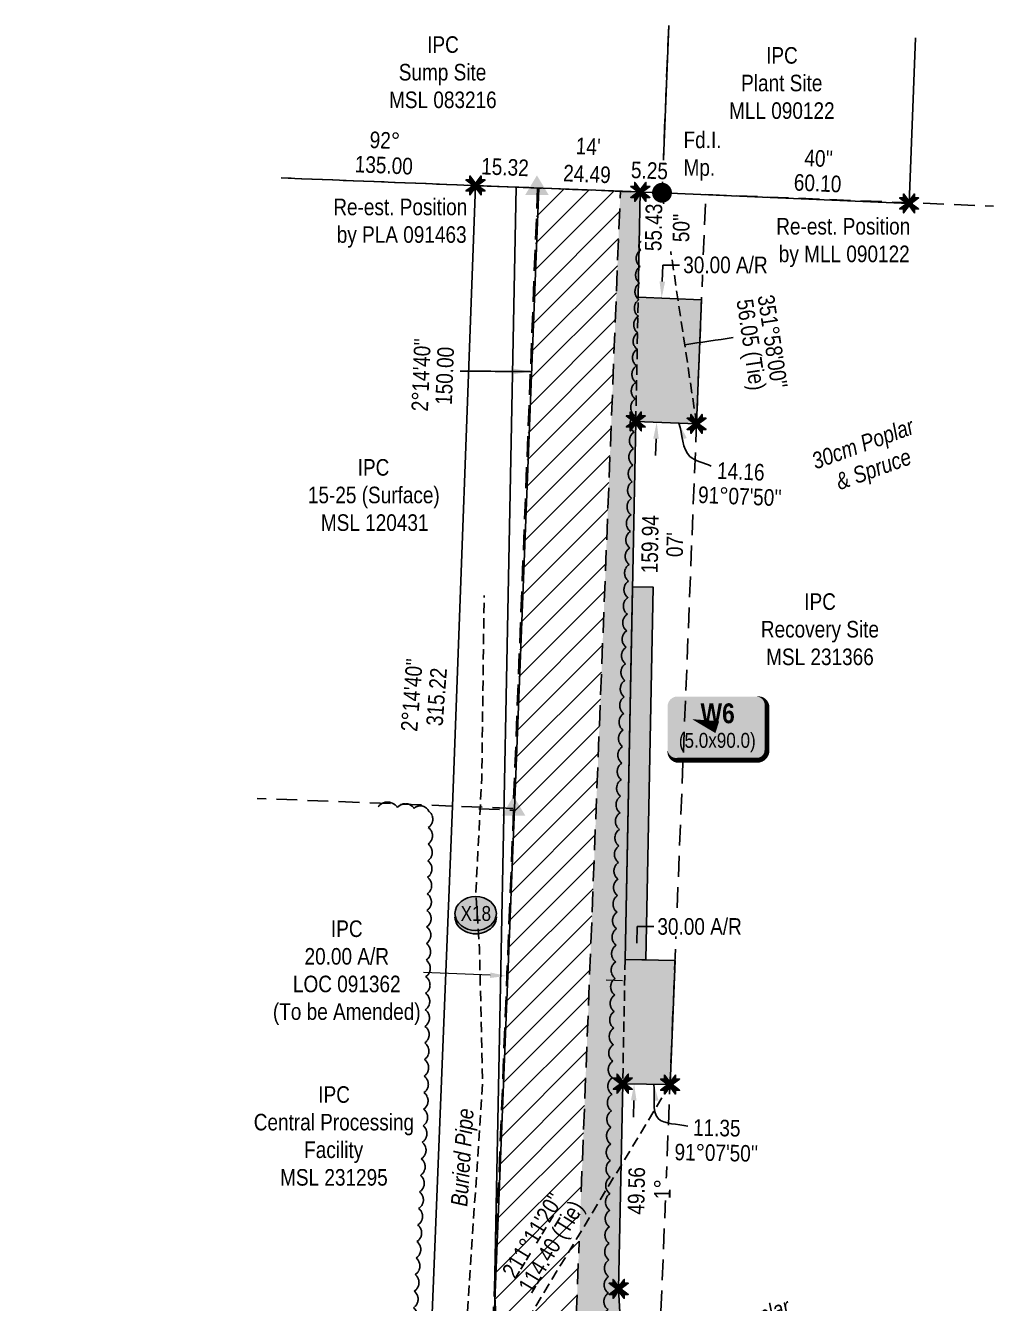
# Model space of a CAD drawing. Extents: x 395420 to 400963, y 6163329 to 6167492.
# Drawn here: x 396386 to 396970, y 6166473 to 6167244 of the extents above; entities that cross this region are included whole.
import ezdxf
from ezdxf.enums import TextEntityAlignment as Align

# ---------------------------------------------------------------- set-up
doc = ezdxf.new("R2010")
doc.units = 0
doc.header["$LTSCALE"] = 5
doc.header["$PDSIZE"] = 0.5
for name, pattern in [('0', [1, 1, 0]), ('foc-ACCESSROAD', [3.75, 2.5, -1.25]), ('foc-TIELINE', [1.875, 1.25, -0.625]), ('foc-TRAV', [1.875, 1.25, -0.625]), ('UG_PIPE', [1.875, 1.25, -0.625])]:
    doc.linetypes.add(name, pattern=pattern)
doc.layers.get('Defpoints').update_dxf_attribs({"color": 9})
for name, color, linetype in [('AS-PIPE-UG', 44, 'UG_PIPE'), ('AS-PIPE-UG-T', 44, 'Continuous'), ('C-AR', 13, 'foc-ACCESSROAD'), ('C-RW', 13, 'Continuous'), ('C-WS', 13, 'foc-ACCESSROAD'), ('L-BD', 7, 'Continuous'), ('L-BD1', 253, 'Continuous'), ('L-MON', 1, 'Continuous'), ('L-TIE', 7, 'foc-TIELINE'), ('P-CROSSINGS', 250, 'Continuous'), ('P-PROPOSED', 10, 'Continuous'), ('P-PROPOSED-EXISTING-H', 59, 'Continuous'), ('P-PROPOSED-H', 21, 'Continuous'), ('P-TEMP-BLOCKS', 250, 'Continuous'), ('P-TEMP-H', 41, 'Continuous'), ('P-TEMP_WORKSPACE', 46, 'Continuous'), ('P-TRAV', 4, 'foc-TRAV'), ('P-TXT', 4, 'Continuous'), ('T-BUSH', 110, '0'), ('T-BUSH-T', 110, 'Continuous')]:
    doc.layers.add(name, color=color, linetype=linetype)
doc.layers.add('C-AR-T', color=13, linetype='Continuous', lineweight=9)
doc.layers.add('C-WS-T', color=13, linetype='Continuous', lineweight=9)
doc.styles.add('80', font='ARIALN.TTF', dxfattribs={"height": 10})
doc.styles.add('80CG', font='ARIALN.TTF', dxfattribs={"height": 10})
doc.styles.add('80L', font='ARIALN.TTF', dxfattribs={"height": 10})
doc.styles.add('BOLD', font='ARIALNB.TTF')
doc.styles.add('Crossing', font='ARIALN.TTF', dxfattribs={"height": 10})
doc.dimstyles.new('Compass 5 000', dxfattribs={"dimscale": 5, "dimtxt": 9, "dimasz": 2, "dimexe": 0.2, "dimexo": 0.0625, "dimgap": 0.5, "dimtad": 0, "dimtih": 1, "dimtoh": 1, "dimzin": 0, "dimdsep": 46, "dimtxsty": '80CG', "dimcen": 0.1, "dimse1": 1, "dimse2": 1, "dimclrd": 256, "dimclrt": 256, "dimaunit": 1, "dimadec": 4, "dimazin": 0, "dimtfac": 0.06, "dimtofl": 0, "dimtmove": 0, "dimatfit": 1, "dimfxl": 0.2, "dimtolj": 1, "dimtzin": 0, "dimlwd": -1, "dimarcsym": 0})

# ---------------------------------------------------------------- blocks, each defined once
blk = doc.blocks.new('*U141')
h = blk.add_hatch(color=191)
edge = h.paths.add_edge_path()
edge.add_line((-24, -20), (24, -20))
edge.add_arc((24, -14), 6, 270, 360)
edge.add_line((30, -14), (30, 12.5))
edge.add_arc((24, 12.5), 6, 0, 90)
edge.add_line((24, 18.5), (-24, 18.5))
edge.add_arc((-24, 12.5), 6, 90, 180)
edge.add_line((-30, 12.5), (-30, -14))
edge.add_arc((-24, -14), 6, 180, 270)
at = {"color": 250, "flags": 128}
blk.add_lwpolyline([(-24, -20, 3, 3, 0), (24, -20, 3, 3, 0.414214), (30, -14, 3, 3, 0), (30, 12.5, 3, 0, 0.414214), (24, 18.5, 0, 0, 0), (-24, 18.5, 0, 0, 0.414214), (-30, 12.5, 0, 0, 0), (-30, -14, 0, 3, 0.414214)], format="xyseb", close=True, dxfattribs=at)
at = {"flags": 128}
blk.add_lwpolyline([(-15.28, 4.82, 0, 7.5, 0), (0, 0, 0, 0, 0)], format="xyseb", dxfattribs=at)
at = {"color": 250}
for tag, p, height, style in [('TEMP_AREA_W1_001', (-9.21, 2.24), 12, 'BOLD'), ('ENTER_TEXT_001', (-30.66, -12.47), 9, '80')]:
    blk.add_attdef(tag, p, '', height=height, dxfattribs=dict(at, style=style))
blk = doc.blocks.new('*D144')
at = {"layer": 'C-AR-T', "transparency": 16777216}
for p, q in [((396666.37, 6166670.59), (396626.24, 6166672.17)), ((396736.3, 6166667.85), (396746.29, 6166667.46))]:
    blk.add_line(p, q, dxfattribs=at)
for points in [[(396666.44, 6166672.26), (396666.31, 6166668.93), (396676.36, 6166670.2)], [(396736.36, 6166669.52), (396736.23, 6166666.19), (396726.31, 6166668.25)]]:
    blk.add_solid(points, dxfattribs=at)
at = {"layer": 'Defpoints', "color": 0, "transparency": 16777216}
for p in [(396676.27, 6166667.94), (396676.36, 6166670.2), (396726.22, 6166665.99)]:
    blk.add_point(p, dxfattribs=at)
at = {"layer": 'C-AR-T', "transparency": 16777216, "insert": (396579.86, 6166672.17), "char_height": 10, "attachment_point": 5, "style": '80CG'}
blk.add_mtext('\\A1;IPC\\P20.00 A/R\\PLOC 091362\\P(To be Amended)', dxfattribs=at)
blk = doc.blocks.new('*D153')
at = {"layer": 'Defpoints', "color": 0, "transparency": 16777216}
for p in [(396754.71, 6166679.98), (396762.22, 6166679.83), (396760.74, 6166604.87)]:
    blk.add_point(p, dxfattribs=at)
at = {"layer": 'P-TXT', "transparency": 16777216}
for p, q in [((396754.91, 6166689.97), (396755.11, 6166699.97)), ((396755.11, 6166699.97), (396765.11, 6166699.97)), ((396753.04, 6166595.02), (396752.84, 6166585.02))]:
    blk.add_line(p, q, dxfattribs=at)
for points in [[(396753.24, 6166690.01), (396756.58, 6166689.94), (396754.71, 6166679.98)], [(396751.37, 6166595.05), (396754.7, 6166594.99), (396753.23, 6166605.02)]]:
    blk.add_solid(points, dxfattribs=at)
at = {"layer": 'P-TXT', "transparency": 16777216, "insert": (396792.77, 6166699.97), "char_height": 10, "attachment_point": 5, "style": '80CG', "bg_fill": 3, "box_fill_scale": 1.1, "bg_fill_color": 256, "bg_fill_true_color": 13158600, "bg_fill_transparency": 0}
blk.add_mtext('\\A1;30.00 A/R', dxfattribs=at)
blk = doc.blocks.new('*D154')
at = {"layer": 'Defpoints', "color": 0, "transparency": 16777216}
for p in [(396769.87, 6167079.19), (396776.12, 6167078.94), (396773.12, 6167004.03)]:
    blk.add_point(p, dxfattribs=at)
at = {"layer": 'P-TXT', "transparency": 16777216}
for p, q in [((396770.27, 6167089.18), (396770.67, 6167099.17)), ((396770.67, 6167099.17), (396780.67, 6167099.17)), ((396766.46, 6166994.29), (396766.06, 6166984.29))]:
    blk.add_line(p, q, dxfattribs=at)
for points in [[(396768.6, 6167089.25), (396771.94, 6167089.11), (396769.87, 6167079.19)], [(396764.8, 6166994.35), (396768.13, 6166994.22), (396766.86, 6167004.28)]]:
    blk.add_solid(points, dxfattribs=at)
at = {"layer": 'P-TXT', "transparency": 16777216, "insert": (396808.34, 6167099.17), "char_height": 10, "attachment_point": 5, "style": '80CG', "bg_fill": 3, "box_fill_scale": 1.1, "bg_fill_color": 256, "bg_fill_true_color": 13158600, "bg_fill_transparency": 0}
blk.add_mtext('\\A1;30.00 A/R', dxfattribs=at)
blk = doc.blocks.new('xing2')
h = blk.add_hatch(color=50)
h.dxf.hatch_style = 1
edge = h.paths.add_edge_path()
edge.add_ellipse((0, 0), major_axis=(-12.5, 0), ratio=0.816297, start_angle=0, end_angle=360)
h = blk.add_hatch(color=250)
h.dxf.hatch_style = 1
edge = h.paths.add_edge_path()
edge.add_ellipse((0, -2.05), major_axis=(-12.5, 0), ratio=0.816297, start_angle=0, end_angle=180)
edge.add_line((12.5, -2.05), (12.5, 0))
edge.add_ellipse((0, 0), major_axis=(-12.5, 0), ratio=0.816297, start_angle=0, end_angle=180, ccw=False)
edge.add_line((-12.5, 0), (-12.5, -2.05))
at = {"color": 250}
blk.add_ellipse((0, 0), major_axis=(-12.5, 0), ratio=0.816297, dxfattribs=at)
blk.add_ellipse((0, -2.05), major_axis=(-12.5, 0), ratio=0.816297, start_param=0, end_param=3.141593, dxfattribs=at)
at = {"color": 250, "style": 'Crossing'}
blk.add_attdef('CROSSING', text='', height=9, dxfattribs=at).set_placement((0.09, 0.02), align=Align.MIDDLE_CENTER)
at = {"color": 250, "style": 'Crossing', "flags": 1}
for tag, p in [('OWNER', (0.09, -12.49)), ('DESCRIPTION', (0.09, -25.77)), ('LOCATION', (0.09, -39.3)), ('DWG_REF', (0.09, -52.84))]:
    blk.add_attdef(tag, text='', height=9, dxfattribs=at).set_placement(p, align=Align.MIDDLE_CENTER)
blk = doc.blocks.new('fdia')
at = {"color": 255, "const_width": 1}
blk.add_lwpolyline([(-0.5, 0, 1), (0.5, 0, 1)], format="xyb", close=True, dxfattribs=at)
blk = doc.blocks.new('Fdiaa')
blk.add_blockref('fdia', (0, 0))
blk = doc.blocks.new('fdib')
at = {"color": 1, "const_width": 1.6}
blk.add_lwpolyline([(-0.4, 0, 1), (0.4, 0, 1)], format="xyb", close=True, dxfattribs=at)
at = {"color": 1}
blk.add_circle((0, 0), 0.8, dxfattribs=at)
blk = doc.blocks.new('Fdibb')
blk.add_blockref('fdib', (0, 0))
blk = doc.blocks.new('fdicc')
for name in ['Fdibb', 'Fdiaa']:
    blk.add_blockref(name, (0, 0))
blk = doc.blocks.new('FDI')
blk.add_blockref('fdicc', (0, 0))
blk = doc.blocks.new('STRIA')
blk.add_hatch(color=255).paths.add_polyline_path([(-0.04, 1.52), (-1.47, -0.87), (1.39, -0.87)])
blk = doc.blocks.new('STRIAA')
blk.add_blockref('STRIA', (0, 0))
blk = doc.blocks.new('STRIB')
at = {"color": 1}
blk.add_solid([(-1.12, -0.67), (-0.04, 1.13), (1.04, -0.67)], dxfattribs=at)
blk = doc.blocks.new('STRIBB')
blk.add_blockref('STRIB', (0, 0))
blk = doc.blocks.new('STRICC')
for name in ['STRIAA', 'STRIBB']:
    blk.add_blockref(name, (0, 0))
blk = doc.blocks.new('fdspike')
blk.add_blockref('STRICC', (0, 0))
blk = doc.blocks.new('TEMP')
h = blk.add_hatch(color=255)
h.dxf.hatch_style = 1
h.paths.add_polyline_path([(0, 0.25), (-0.67, 1.15), (-0.67, 0.67), (-1.15, 0.67), (-0.25, 0), (-1.15, -0.67), (-0.67, -0.67), (-0.67, -1.15), (0, -0.25), (0.67, -1.15), (0.67, -0.67), (1.15, -0.67), (0.25, 0), (1.15, 0.67), (0.67, 0.67), (0.67, 1.15)])
h.paths.add_polyline_path([(0.57, 0.85), (0.57, 0.57), (0.85, 0.57), (0.08, 0), (0.85, -0.57), (0.57, -0.57), (0.57, -0.85), (0, -0.08), (-0.57, -0.85), (-0.57, -0.57), (-0.85, -0.57), (-0.08, 0), (-0.85, 0.57), (-0.57, 0.57), (-0.57, 0.85), (0, 0.08)], flags=16)
h = blk.add_hatch(color=1)
h.dxf.hatch_style = 1
h.paths.add_polyline_path([(0, 0.08), (-0.57, 0.85), (-0.57, 0.57), (-0.85, 0.57), (-0.08, 0), (-0.85, -0.57), (-0.57, -0.57), (-0.57, -0.85), (0, -0.08), (0.57, -0.85), (0.57, -0.57), (0.85, -0.57), (0.08, 0), (0.85, 0.57), (0.57, 0.57), (0.57, 0.85)])
at = {"color": 1}
for p, q in [((-0.08, 0), (0.08, 0)), ((0, 0.08), (0, -0.08))]:
    blk.add_line(p, q, dxfattribs=at)
at = {"color": 255, "flags": 128}
blk.add_lwpolyline([(-0.25, 0), (-1.15, 0.67), (-0.67, 0.67), (-0.67, 1.15), (0, 0.25), (0.67, 1.15), (0.67, 0.67), (1.15, 0.67), (0.25, 0), (1.15, -0.67), (0.67, -0.67), (0.67, -1.15), (0, -0.25), (-0.67, -1.15), (-0.67, -0.67), (-1.15, -0.67)], close=True, dxfattribs=at)
at = {"color": 1, "flags": 128}
blk.add_lwpolyline([(-0.08, 0), (-0.85, 0.57), (-0.57, 0.57), (-0.57, 0.85), (0, 0.08), (0.57, 0.85), (0.57, 0.57), (0.85, 0.57), (0.08, 0), (0.85, -0.57), (0.57, -0.57), (0.57, -0.85), (0, -0.08), (-0.57, -0.85), (-0.57, -0.57), (-0.85, -0.57)], close=True, dxfattribs=at)

msp = doc.modelspace()

# ---------------------------------------------------------------- hatches: boundary and pattern name
at = {"layer": 'P-PROPOSED-EXISTING-H'}
h = msp.add_hatch(dxfattribs=at)
h.set_pattern_fill('ANSI31', color=256, scale=3.498656)
h.set_pattern_definition([(45, (92.039, 2406.554), (-7.85470674, 7.85470674), [])])
h.paths.add_polyline_path([(396744.941, 6167143.752), (396694.998, 6167145.709), (396669.202, 6166474.775), (396678.23, 6166316.207), (396688.815, 6166224.338), (396708.89, 6166223.834)])
at = {"layer": 'P-PROPOSED-H'}
h = msp.add_hatch(color=256, dxfattribs=at)
h.dxf.hatch_style = 1
h.paths.add_polyline_path([(396760.865, 6166250.117), (396752.969, 6166322.412), (396743.921, 6166481.337), (396746.364, 6166605.155), (396774.918, 6166604.592), (396777.925, 6166679.518), (396747.844, 6166680.112), (396754.251, 6167004.783), (396790.918, 6167003.312), (396793.923, 6167078.223), (396755.731, 6167079.755), (396756.985, 6167143.28), (396744.941, 6167143.752), (396708.89, 6166223.834), (396764.82, 6166222.428)])
at = {"layer": 'P-TEMP-H'}
h = msp.add_hatch(color=256, dxfattribs=at)
h.dxf.hatch_style = 1
h.paths.add_polyline_path([(396760.336, 6166679.865), (396764.774, 6166904.735), (396752.282, 6166904.982), (396747.844, 6166680.112)])

# ---------------------------------------------------------------- linework, layer by layer
at = {"layer": 'AS-PIPE-UG', "flags": 128}
msp.add_lwpolyline([(396941.527, 6165504.998), (396896.292, 6165566.792), (396879.984, 6165588.195), (396861.514, 6165613.94), (396822.229, 6165668.12), (396778.129, 6165725.277), (396741.167, 6165779.81), (396717.112, 6165851.715), (396716.687, 6165887.34), (396714.892, 6165912.822), (396707.379, 6166110.767), (396693.752, 6166186.145), (396679.237, 6166242.445), (396656.882, 6166299.07), (396647.559, 6166344.232), (396648.102, 6166360.405), (396652.562, 6166465.325), (396661.804, 6166605.66), (396659.939, 6166686.76), (396657.742, 6166720.702), (396661.319, 6166789.572), (396662.757, 6166899.68)], dxfattribs=at)
at = {"layer": 'C-AR', "flags": 128}
for points in [[(396721.279, 6166539.969), (396744.941, 6167143.752)], [(396716.152, 6166409.146), (396720.106, 6166510.033)]]:
    msp.add_lwpolyline(points, dxfattribs=at)
at = {"layer": 'C-RW'}
for points in [[(396923.13, 6167236.288), (396919.144, 6167136.348), (396770.1, 6167142.643), (396774.104, 6167243.661)], [(396548.49, 6165717.702), (396566.81, 6166249.185), (396627.005, 6166357.701), (396629.552, 6166421.181), (396643.657, 6166772.687), (396657.541, 6167147.177), (396695.802, 6167145.581), (396681.043, 6166771.236), (396664.141, 6166348.08), (396660.155, 6166340.895), (396644.303, 6166312.318), (396603.974, 6166239.615), (396603.463, 6166225.655), (396595.479, 6166007.657), (396595.055, 6165995.284), (396594.382, 6165975.739), (396593.371, 6165946.313), (396585.471, 6165716.427)]]:
    msp.add_lwpolyline(points, dxfattribs=at)
at = {"layer": 'C-WS'}
for points in [[(396774.104, 6167243.661), (396770.1, 6167142.643), (396746.133, 6167143.59), (396716.145, 6167144.777), (396695.802, 6167145.581), (396658.679, 6167147.044), (396540.301, 6167151.716)], [(396540.301, 6167151.716), (396658.679, 6167147.044), (396694.998, 6167145.709), (396680.324, 6166771.264), (396643.657, 6166772.687), (396525.858, 6166777.284)], [(396851.091, 6166389.355), (396766.421, 6166392.844), (396796.47, 6167141.691), (396970.06, 6167134.713)], [(396659.546, 6166771.012), (396680.466, 6166770.196), (396674.483, 6166620.407), (396667.1, 6166435.576), (396566.81, 6166249.185), (396553.921, 6165875.264), (396386.052, 6165881.812)]]:
    msp.add_lwpolyline(points, dxfattribs=at)
at = {"layer": 'L-TIE'}
for p, q in [((396790.918, 6167003.312), (396770.074, 6167142.767)), ((396774.918, 6166604.592), (396626.694, 6166360.045))]:
    msp.add_line(p, q, dxfattribs=at)
at = {"layer": 'P-PROPOSED', "ltscale": 2, "flags": 128}
msp.add_lwpolyline([(396678.23, 6166316.207), (396668.907, 6166479.944), (396682.057, 6167146.217), (396756.985, 6167143.28), (396755.731, 6167079.755), (396793.923, 6167078.223), (396790.918, 6167003.312), (396754.251, 6167004.783), (396747.844, 6166680.112), (396777.925, 6166679.518), (396774.918, 6166604.592), (396746.364, 6166605.155), (396743.921, 6166481.337), (396752.969, 6166322.412)], dxfattribs=at)
at = {"layer": 'P-TEMP_WORKSPACE', "flags": 128}
msp.add_lwpolyline([(396760.336, 6166679.865), (396764.774, 6166904.735), (396752.282, 6166904.982), (396747.844, 6166680.112)], close=True, dxfattribs=at)
at = {"layer": 'P-TRAV', "flags": 128}
for points in [[(396754.251, 6167004.783), (396755.731, 6167079.755)], [(396747.844, 6166680.112), (396746.364, 6166605.155)]]:
    msp.add_lwpolyline(points, dxfattribs=at)
at = {"layer": 'T-BUSH', "flags": 128}
for points in [[(396735.658, 6166398.239, -0.0397411), (396736.415, 6166398.844, -0.5205671), (396736.574, 6166408.839, -0.5205671), (396736.734, 6166418.834, -0.5205671), (396736.894, 6166428.829, -0.5205671), (396737.053, 6166438.823, -0.5205671), (396737.213, 6166448.818, -0.5205671), (396737.372, 6166458.813, -0.5205671), (396737.532, 6166468.808, -0.5205671), (396737.691, 6166478.803, -0.5205671), (396737.851, 6166488.798, -0.5205671), (396738.011, 6166498.793, -0.5205671), (396738.17, 6166508.788, -0.5205671), (396738.33, 6166518.783, -0.5205671), (396738.489, 6166528.777, -0.5205671), (396738.649, 6166538.772, -0.5205671), (396738.808, 6166548.767, -0.5205671), (396738.968, 6166558.762, -0.5205671), (396739.128, 6166568.757, -0.5205671), (396739.287, 6166578.752, -0.5205671), (396739.553, 6166588.744, -0.5205671), (396739.838, 6166598.736, -0.5205671), (396740.123, 6166608.729, -0.5205671), (396740.407, 6166618.721, -0.5205671), (396740.692, 6166628.713, -0.5205671), (396740.977, 6166638.705, -0.5205671), (396741.262, 6166648.697, -0.5205671), (396741.547, 6166658.689, -0.5205671), (396741.832, 6166668.681, -0.5205671), (396742.117, 6166678.673, -0.5205671), (396742.402, 6166688.665, -0.5205671), (396742.687, 6166698.657, -0.5205671), (396742.972, 6166708.65, -0.5205671), (396743.257, 6166718.642, -0.5205671), (396743.542, 6166728.634, -0.5205671), (396743.827, 6166738.626, -0.5205671), (396744.112, 6166748.618, -0.5205671), (396744.397, 6166758.61, -0.5205671), (396744.745, 6166768.6, -0.5205671), (396745.114, 6166778.589, -0.5205671), (396745.482, 6166788.579, -0.5205671), (396745.851, 6166798.568, -0.5205671), (396746.219, 6166808.558, -0.5205671), (396746.588, 6166818.547, -0.5205671), (396746.957, 6166828.536, -0.5205671), (396747.325, 6166838.526, -0.5205671), (396747.694, 6166848.515, -0.5205671), (396748.063, 6166858.504, -0.5205671), (396748.431, 6166868.494, -0.5205671), (396748.8, 6166878.483, -0.5205671), (396749.168, 6166888.472, -0.5205671), (396749.537, 6166898.462, -0.5205671), (396749.906, 6166908.451, -0.5205671), (396750.274, 6166918.44, -0.5205671), (396750.643, 6166928.43, -0.5205671), (396751.012, 6166938.419, -0.5205671), (396751.38, 6166948.409, -0.5205671), (396751.749, 6166958.398, -0.5205671), (396752.117, 6166968.387, -0.5205671), (396752.486, 6166978.377, -0.5205671), (396752.855, 6166988.366, -0.5205671), (396753.223, 6166998.355, -0.5205671), (396753.592, 6167008.345, -0.5205671), (396753.961, 6167018.334, -0.5205671), (396754.329, 6167028.323, -0.5205671), (396754.698, 6167038.313, -0.5205671), (396755.067, 6167048.302, -0.5205671), (396755.435, 6167058.292, -0.5205671), (396755.804, 6167068.281, -0.5205671), (396756.172, 6167078.27, -0.5205671), (396756.541, 6167088.26, -0.5205671), (396756.91, 6167098.249, -0.5205671), (396757.278, 6167108.238, -0.5205671), (396757.468, 6167113.389)], [(396569.903, 6166013.991, 0.5205671), (396570.922, 6166023.935, 0.5205671), (396571.942, 6166033.879, 0.5205671), (396572.961, 6166043.823, 0.5205671), (396573.98, 6166053.767, 0.5205671), (396574.999, 6166063.711, 0.5205671), (396576.018, 6166073.655, 0.5205671), (396577.037, 6166083.599, 0.5205671), (396577.915, 6166093.547, 0.5205671), (396577.466, 6166103.533, 0.5205671), (396577.016, 6166113.519, 0.5205671), (396576.567, 6166123.505, 0.5205671), (396576.117, 6166133.491, 0.5205671), (396575.668, 6166143.477, 0.5205671), (396575.218, 6166153.463, 0.5205671), (396574.769, 6166163.449, 0.5205671), (396574.319, 6166173.436, 0.5205671), (396573.87, 6166183.422, 0.5205671), (396573.42, 6166193.408, 0.5205671), (396572.971, 6166203.394, 0.5205671), (396572.561, 6166213.38, 0.5205671), (396572.695, 6166223.376, 0.5205671), (396572.828, 6166233.371, 0.5205671), (396572.962, 6166243.366, 0.5205671), (396573.096, 6166253.361, 0.5205671), (396573.23, 6166263.357, 0.5205671), (396573.364, 6166273.352, 0.5205671), (396573.497, 6166283.347, 0.5205671), (396573.631, 6166293.342, 0.5205671), (396573.765, 6166303.338, 0.5205671), (396573.899, 6166313.333, 0.5205671), (396574.033, 6166323.328, 0.5205671), (396574.166, 6166333.324, 0.5205671), (396574.3, 6166343.319, 0.5205671), (396579.897, 6166351.156, 0.5205671), (396586.629, 6166358.546, 0.5205671), (396593.362, 6166365.935, 0.5205671), (396600.094, 6166373.324, 0.5205671), (396604.768, 6166381.979, 0.5205671), (396608.323, 6166391.321, 0.5205671), (396611.879, 6166400.664, 0.5205671), (396614.085, 6166410.342, 0.5205671), (396615.331, 6166420.261, 0.5205671), (396616.577, 6166430.179, 0.5205671), (396617.822, 6166440.097, 0.5205671), (396618.985, 6166450.023, 0.5205671), (396619.516, 6166460.005, 0.5205671), (396620.048, 6166469.987, 0.5205671), (396620.58, 6166479.969, 0.5205671), (396621.111, 6166489.951, 0.5205671), (396621.643, 6166499.933, 0.5205671), (396622.175, 6166509.915, 0.5205671), (396622.706, 6166519.897, 0.5205671), (396623.238, 6166529.879, 0.5205671), (396623.77, 6166539.861, 0.5205671), (396624.301, 6166549.843, 0.5205671), (396624.833, 6166559.825, 0.5205671), (396625.365, 6166569.807, 0.5205671), (396625.896, 6166579.789, 0.5205671), (396626.232, 6166589.778, 0.5205671), (396626.399, 6166599.773, 0.5205671), (396626.567, 6166609.767, 0.5205671), (396626.734, 6166619.762, 0.5205671), (396626.902, 6166629.757, 0.5205671), (396627.069, 6166639.752, 0.5205671), (396627.237, 6166649.746, 0.5205671), (396627.404, 6166659.741, 0.5205671), (396627.572, 6166669.736, 0.5205671), (396627.739, 6166679.731, 0.5205671), (396627.907, 6166689.725, 0.5205671), (396628.074, 6166699.72, 0.5205671), (396628.242, 6166709.715, 0.5205671), (396628.409, 6166719.71, 0.5205671), (396628.577, 6166729.704, 0.5205671), (396628.745, 6166739.699, 0.5205671), (396628.912, 6166749.694, 0.5205671), (396629.08, 6166759.689, 0.5205671), (396629.247, 6166769.683, 0.5205671), (396620.465, 6166771.287, 0.5205671), (396610.48, 6166771.763, 0.5205671), (396598.856, 6166772.317, 0.5205671)]]:
    msp.add_lwpolyline(points, format="xyb", dxfattribs=at)

# ---------------------------------------------------------------- block references
at = {"layer": 'L-MON', "color": 2, "xscale": 4.99808, "yscale": 4.99808, "zscale": 4.99808}
for p in [(396694.812, 6167145.67), (396680.719, 6166771.165)]:
    msp.add_blockref('fdspike', p, dxfattribs=at)
at = {"layer": 'L-MON', "xscale": 4.99808, "yscale": 4.99808, "zscale": 4.99808}
for p in [(396754.251, 6167004.783), (396743.921, 6166481.337)]:
    msp.add_blockref('TEMP', p, dxfattribs=at)
at = {"layer": 'P-CROSSINGS', "xscale": 0.999616, "yscale": 0.999616, "zscale": 0.999616}
msp.add_blockref('xing2', (396657.656, 6166707.843), dxfattribs=at).add_auto_attribs({'CROSSING': 'X18'})
at = {"layer": 'P-TEMP-BLOCKS'}
ref = msp.add_blockref('*U141', (396803.431, 6166820.297), dxfattribs=dict(at, xscale=0.999616, yscale=0.999616, zscale=0.999616))
ref.add_attrib('TEMP_AREA_W1_001', 'W6', (396793.346, 6166822.643), dxfattribs={"layer": '0', "color": 250, "height": 11.9954, "style": 'BOLD'})
ref.add_attrib('ENTER_TEXT_001', '(5.0x90.0)', (396780.23, 6166807.832), dxfattribs={"layer": '0', "color": 250, "height": 8.9965, "style": '80'})

# ---------------------------------------------------------------- texts
at = {"layer": 'AS-PIPE-UG-T', "insert": (396642.61, 6166531.468), "char_height": 9.99616, "attachment_point": 1, "rotation": 86.231927, "style": '80L'}
msp.add_mtext_dynamic_manual_height_columns('{\\fArial Narrow|b0|i1|c0|p34;Buried Pipe}', width=59.03588, gutter_width=50, heights=[0], dxfattribs=at)
at = {"layer": 'C-WS-T', "char_height": 9.99616, "attachment_point": 1, "style": '80L'}
for s, width, insert in [('\\pi55.108;IPC\\P\\pi37.962;Sump Site\\P\\pi32.098;MSL 083216', 127.73905, (396573.285, 6167237.182)), ('\\pi22.833;IPC\\P\\pi7.774;Plant Site\\P\\pi0.48828;MLL 090122', 63.19004, (396810.057, 6167230.659)), ('\\pi55.108;IPC\\P\\pi25.051;15-25 (Surface)\\P\\pi32.886;MSL 120431', 127.73905, (396531.351, 6166982.058)), ('\\pi39.283;IPC\\P\\pi13.092;Recovery Site\\P\\pi16.273;MSL 231366', 96.08909, (396816.639, 6166901.065)), ('\\pi39.283;IPC\\P\\pi0.34118;Central Processing \\P\\pi30.759;Facility\\P\\pi16.239;MSL 231295', 96.08909, (396523.401, 6166603.621))]:
    msp.add_mtext_dynamic_manual_height_columns(s, width=width, gutter_width=50, heights=[0], dxfattribs=dict(at, insert=insert))
at = {"layer": 'L-BD', "style": '80L'}
for s, height, rotation, p in [('92°', 9.9962, 357.601539, (396602.85, 6167174.414)), ("40''", 9.9962, 357.601539, (396864.598, 6167163.532)), ('135.00', 9.9962, 357.601539, (396602.223, 6167159.433)), ('15.32', 9.9962, 357.6109, (396675.363, 6167158.294)), ('60.10', 9.9962, 357.601539, (396863.97, 6167148.551)), ('56.05 (Tie)', 9.99616, 278.5007, (396822.767, 6167050.91)), ("351°58'00''", 9.99616, 278.5007, (396836.855, 6167053.015)), ("2°14'40''", 9.9962, 87.7558, (396624.714, 6167032.861)), ('150.00', 9.9962, 87.7558, (396638.948, 6167032.303)), ("2°14'40''", 9.9962, 85.592257, (396619.087, 6166839.705)), ('315.22', 9.9962, 85.592257, (396634.037, 6166838.552)), ("211°11'20''", 9.99616, 58.7792, (396691.988, 6166513.573)), ('114.40 (Tie)', 9.99616, 58.7792, (396704.17, 6166506.189))]:
    msp.add_text(s, height=height, rotation=rotation, dxfattribs=at).set_placement(p, align=Align.MIDDLE)
at = {"layer": 'L-BD1', "style": '80L'}
for s, rotation, p in [('14.16', 357.7021, (396817.648, 6166974.591)), ("91°07'50''", 357.7021, (396817.047, 6166959.609)), ('159.94', 88.8693, (396762.788, 6166930.708)), ("07'", 88.8693, (396777.779, 6166930.412)), ('11.35', 358.8693, (396803.125, 6166578.475)), ("91°07'50''", 358.8693, (396802.829, 6166563.484)), ('49.56', 88.8693, (396754.586, 6166540.478))]:
    msp.add_text(s, height=9.9962, rotation=rotation, dxfattribs=at).set_placement(p, align=Align.MIDDLE)

# ---------------------------------------------------------------- dimensions: what is measured, and where the dimension line sits
at = {"layer": 'C-AR-T'}
dim = msp.add_linear_dim(base=(396676.363, 6166670.202), p1=(396726.217, 6166665.985), p2=(396676.275, 6166667.942), angle=177.75576, text='IPC\\P20.00 A/R\\PLOC 091362\\P(To be Amended)', dimstyle='Compass 5 000', dxfattribs=at)
dim.commit()
dim.dimension.update_dxf_attribs({"geometry": '*D144', "text_midpoint": (396579.863, 6166672.166), "dimtype": 161})

# ---------------------------------------------------------------- leaders
at = {"layer": 'L-BD', "path_type": 1}
for points in [[(396783.775, 6167051.1), (396813.059, 6167055.337)], [(396690.655, 6167034.88), (396648.331, 6167035.115)]]:
    msp.add_leader(points, dimstyle='Compass 5 000', override={"dimgap": 0.5, "dimtad": 0}, dxfattribs=at)
at = {"layer": 'L-BD1', "path_type": 1}
for points in [[(396780.295, 6167003.738), (396786.926, 6166983.608), (396799.781, 6166977.825)], [(396765.178, 6166604.784), (396767.677, 6166584.172), (396785.642, 6166579.499)]]:
    msp.add_leader(points, dimstyle='Compass 5 000', override={"dimgap": 0.5, "dimtad": 0}, dxfattribs=at)

# ---------------------------------------------------------------- next in the draw order: texts
at = {"layer": 'L-BD', "char_height": 9.9962, "attachment_point": 2, "style": '80L', "bg_fill": 3, "box_fill_scale": 1.15, "bg_fill_color": 256, "bg_fill_true_color": 256, "bg_fill_transparency": 0}
for s, insert, width, rotation in [("14' 24.49", (396725.75, 6167175.765), 29.0726, 357.526939), ('5.25', (396762.711, 6167161.204), 22.67283, 357.7558)]:
    msp.add_mtext(s, dxfattribs=dict(at, insert=insert, width=width, rotation=rotation))
at = {"layer": 'L-BD1', "char_height": 9.9962, "attachment_point": 2, "rotation": 88.8693, "style": '80L', "bg_fill": 3, "box_fill_scale": 1.15, "bg_fill_color": 256, "bg_fill_true_color": 256, "bg_fill_transparency": 0}
for s, insert, width in [("55.43\\P50'' ", (396759.978, 6167121.966), 25.64864), ('1°', (396765.306, 6166541.578), 10.27099)]:
    msp.add_mtext(s, dxfattribs=dict(at, insert=insert, width=width))
at = {"layer": 'L-MON', "char_height": 10, "attachment_point": 1, "style": '80L', "bg_fill": 3, "box_fill_scale": 1.15, "bg_fill_color": 256, "bg_fill_true_color": 256, "bg_fill_transparency": 0}
for s, width, insert in [('Fd.I. Mp.', 22.05253, (396783.075, 6167179.688)), ('\\pi1.0107;Re-est. Position\\P\\pi3.1185;by PLA 091463', 80.19219, (396570.713, 6167139.227))]:
    msp.add_mtext_dynamic_manual_height_columns(s, width=width, gutter_width=50, heights=[0], dxfattribs=dict(at, insert=insert))
at = {"layer": 'T-BUSH-T', "char_height": 9.99616, "attachment_point": 1, "rotation": 20, "style": '80L', "bg_fill": 3, "box_fill_scale": 1.15, "bg_fill_color": 256, "bg_fill_true_color": 256, "bg_fill_transparency": 0}
for s, insert in [('\\pi0.3762;{\\fArial Narrow|b0|i1|c0|p34;30cm Poplar \\P\\pi9.745;& Spruce}', (396858.962, 6166984.999)), ('\\pi0.91146;{\\fArial Narrow|b0|i1|c0|p34;10cm Poplar }', (396783.693, 6166453.742))]:
    msp.add_mtext_dynamic_manual_height_columns(s, width=65.40696, gutter_width=100, heights=[0], dxfattribs=dict(at, insert=insert))

# ---------------------------------------------------------------- next in the draw order: dimensions: what is measured, and where the dimension line sits
at = {"layer": 'P-TXT'}
dim = msp.add_linear_dim(base=(396754.712, 6166679.976), p1=(396760.742, 6166604.872), p2=(396762.221, 6166679.828), angle=88.869335, text='30.00 A/R', dimstyle='Compass 5 000', override={"dimtfill": 1}, dxfattribs=at)
dim.commit()
dim.dimension.update_dxf_attribs({"geometry": '*D153', "text_midpoint": (396792.774, 6166699.972), "dimtype": 161})

# ---------------------------------------------------------------- next in the draw order: block references
at = {"layer": 'L-MON', "xscale": 4.99808, "yscale": 4.99808, "zscale": 4.99808}
for name, p in [('TEMP', (396657.541, 6167147.177)), ('TEMP', (396756.985, 6167143.28)), ('FDI', (396770.074, 6167142.767)), ('TEMP', (396746.364, 6166605.155)), ('TEMP', (396774.918, 6166604.592))]:
    msp.add_blockref(name, p, dxfattribs=at)

# ---------------------------------------------------------------- next in the draw order: dimensions: what is measured, and where the dimension line sits
at = {"layer": 'P-TXT'}
dim = msp.add_linear_dim(base=(396769.869, 6167079.188), p1=(396773.118, 6167004.026), p2=(396776.124, 6167078.937), angle=87.702123, text='30.00 A/R', dimstyle='Compass 5 000', override={"dimtfill": 1}, dxfattribs=at)
dim.commit()
dim.dimension.update_dxf_attribs({"geometry": '*D154', "text_midpoint": (396808.338, 6167099.172), "dimtype": 161})

# ---------------------------------------------------------------- next in the draw order: block references
at = {"layer": 'L-MON', "xscale": 4.99808, "yscale": 4.99808, "zscale": 4.99808}
msp.add_blockref('TEMP', (396790.918, 6167003.312), dxfattribs=at)

# ---------------------------------------------------------------- next in the draw order: texts
at = {"layer": 'L-MON', "insert": (396838.006, 6167127.551), "char_height": 10, "attachment_point": 1, "style": '80L', "bg_fill": 3, "box_fill_scale": 1.15, "bg_fill_color": 256, "bg_fill_true_color": 256, "bg_fill_transparency": 0}
msp.add_mtext_dynamic_manual_height_columns('\\pi1.0107;Re-est. Position\\P\\pi2.5455;by MLL 090122', width=80.19219, gutter_width=50, heights=[0], dxfattribs=at)

# ---------------------------------------------------------------- next in the draw order: block references
at = {"layer": 'L-MON', "xscale": 4.99808, "yscale": 4.99808, "zscale": 4.99808}
msp.add_blockref('TEMP', (396919.144, 6167136.348), dxfattribs=at)

doc.saveas('drawing.dxf')
